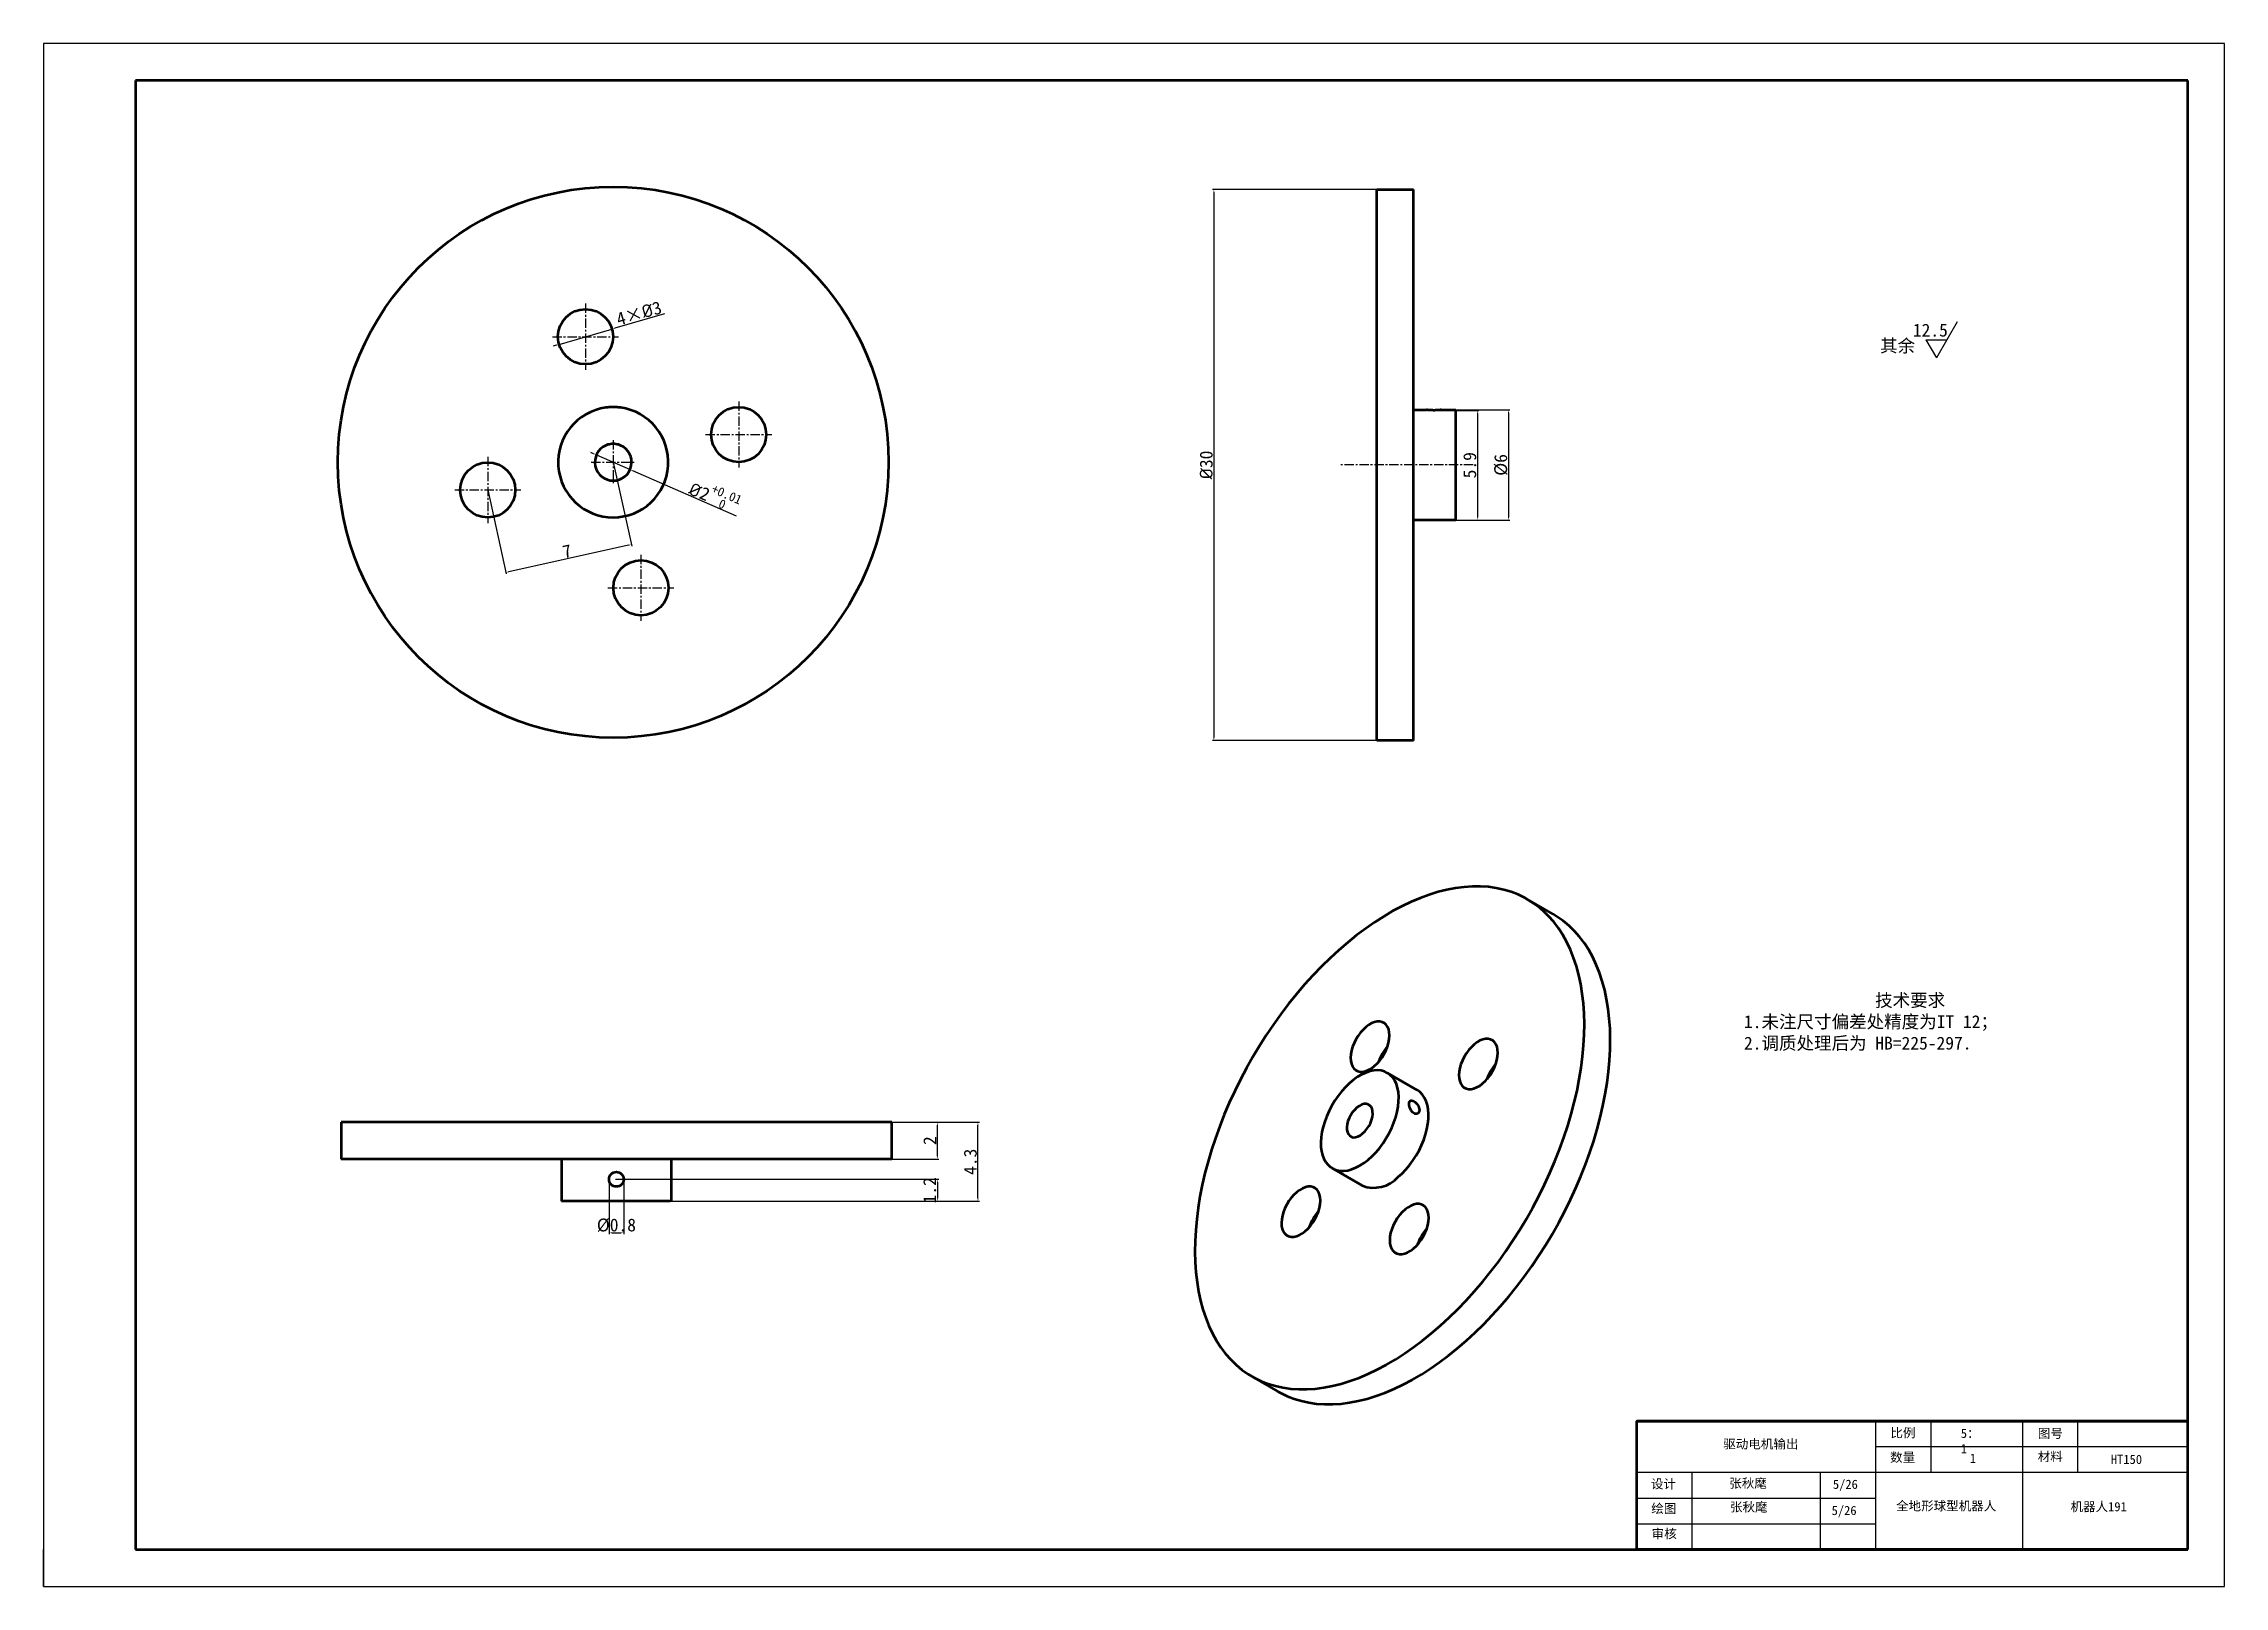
# Model space of a CAD drawing. Header units: millimetres. Extents: x 672 to 3642, y -9 to 2091.
import ezdxf

# ---------------------------------------------------------------- set-up
doc = ezdxf.new("R2010")
doc.units = ezdxf.units.MM
doc.header["$PDSIZE"] = -1
doc.linetypes.add('CENTER', pattern=[10.16, 6.35, -1.27, 1.27, -1.27])
for name, color, linetype, lineweight in [('文字', 7, 'Continuous', 15), ('粗实线', 7, 'Continuous', 30), ('粗实线层', 7, 'Continuous', 35)]:
    doc.layers.add(name, color=color, linetype=linetype, lineweight=lineweight)
doc.styles.add('Songti', font='')
doc.styles.get("Standard").update_dxf_attribs({"font": ''})
doc.styles.get('Songti').set_extended_font_data('SimSun')
doc.styles.get('Standard').set_extended_font_data('FangSong')
doc.dimstyles.new('ISO-25', dxfattribs={"dimtxt": 2.5, "dimasz": 2.5, "dimexe": 1.25, "dimexo": 0.625, "dimtad": 1, "dimtxsty": 'Standard', "dimcen": 2.5, "dimadec": 0, "dimazin": 0, "dimtfac": 1, "dimtmove": 0, "dimatfit": 3, "dimfxl": 1, "dimarcsym": 0})

# ---------------------------------------------------------------- blocks, each defined once
blk = doc.blocks.new('*D2')
at = {"color": 0, "lineweight": -2, "transparency": 16777216}
for p, q in [((2487.5, 1892.4), (2263.5, 1892.4)), ((2265.5, 1888.3), (2265.5, 1146.4)), ((2487.5, 1142.4), (2263.5, 1142.4))]:
    blk.add_line(p, q, dxfattribs=at)
at = {"color": 0, "transparency": 16777216}
for points in [[(2264.8, 1888.3), (2266.2, 1888.3), (2265.5, 1892.4)], [(2264.8, 1146.4), (2266.2, 1146.4), (2265.5, 1142.4)]]:
    blk.add_solid(points, dxfattribs=at)
at = {"layer": 'Defpoints', "color": 0, "transparency": 16777216}
for p in [(2487.5, 1892.4), (2265.5, 1142.4), (2487.5, 1142.4)]:
    blk.add_point(p, dxfattribs=at)
at = {"color": 0, "transparency": 16777216, "insert": (2255.2, 1517.4), "char_height": 3.5, "attachment_point": 5, "rotation": 90, "style": 'Songti'}
blk.add_mtext('{\\fISOCPEUR|b0|i0|c134|p34;\\H5x;%%C\\fSimSun|b0|i0|c134|p2;30}', dxfattribs=at)
blk = doc.blocks.new('*D3')
at = {"color": 0, "lineweight": -2, "transparency": 16777216}
for p, q in [((2595, 1592.4), (2668.8, 1592.4)), ((2666.8, 1588.3), (2666.8, 1446.4)), ((2595, 1442.4), (2668.8, 1442.4))]:
    blk.add_line(p, q, dxfattribs=at)
at = {"color": 0, "transparency": 16777216}
for points in [[(2666.1, 1588.3), (2667.5, 1588.3), (2666.8, 1592.4)], [(2666.1, 1446.4), (2667.5, 1446.4), (2666.8, 1442.4)]]:
    blk.add_solid(points, dxfattribs=at)
at = {"layer": 'Defpoints', "color": 0, "transparency": 16777216}
for p in [(2595, 1592.4), (2595, 1442.4), (2666.8, 1442.4)]:
    blk.add_point(p, dxfattribs=at)
at = {"color": 0, "transparency": 16777216, "insert": (2656.5, 1517.4), "char_height": 3.5, "width": 9.67, "attachment_point": 5, "rotation": 90}
blk.add_mtext('{\\H5x;%%C\\fSimSun|b0|i0|c134|p2;6}', dxfattribs=at)
blk = doc.blocks.new('*D4')
at = {"color": 0, "lineweight": -2, "transparency": 16777216}
for p, q in [((2565.1, 1591.7), (2626.4, 1591.7)), ((2624.4, 1587.6), (2624.4, 1446.4)), ((2565.1, 1442.4), (2626.4, 1442.4))]:
    blk.add_line(p, q, dxfattribs=at)
at = {"color": 0, "transparency": 16777216}
for points in [[(2623.7, 1587.6), (2625.1, 1587.6), (2624.4, 1591.7)], [(2623.7, 1446.4), (2625.1, 1446.4), (2624.4, 1442.4)]]:
    blk.add_solid(points, dxfattribs=at)
at = {"layer": 'Defpoints', "color": 0, "transparency": 16777216}
for p in [(2565.1, 1591.7), (2565.1, 1442.4), (2624.4, 1442.4)]:
    blk.add_point(p, dxfattribs=at)
at = {"color": 0, "transparency": 16777216, "insert": (2614.1, 1517), "char_height": 3.5, "attachment_point": 5, "rotation": 90}
blk.add_mtext('{\\fSimSun|b0|i0|c134|p2;\\H5x;5.9}', dxfattribs=at)
blk = doc.blocks.new('*D5')
at = {"color": 0, "lineweight": -2, "transparency": 16777216}
for p, q in [((1441.8, 545), (1441.8, 470.1)), ((1461.8, 545), (1461.8, 470.1)), ((1445.9, 472.1), (1457.7, 472.1))]:
    blk.add_line(p, q, dxfattribs=at)
at = {"color": 0, "transparency": 16777216}
for points in [[(1445.9, 472.8), (1445.9, 471.4), (1441.8, 472.1)], [(1457.7, 472.8), (1457.7, 471.4), (1461.8, 472.1)]]:
    blk.add_solid(points, dxfattribs=at)
at = {"layer": 'Defpoints', "color": 0, "transparency": 16777216}
for p in [(1441.8, 545), (1461.8, 545), (1461.8, 472.1)]:
    blk.add_point(p, dxfattribs=at)
at = {"color": 0, "transparency": 16777216, "insert": (1451.8, 482.4), "char_height": 3.5, "attachment_point": 5}
blk.add_mtext('{\\H5x;%%C\\fSimSun|b0|i0|c134|p2;0.8}', dxfattribs=at)
blk = doc.blocks.new('*D6')
at = {"color": 0, "lineweight": -2, "transparency": 16777216}
for p, q in [((1447.5, 1521), (1472.7, 1406.9)), ((1276.6, 1483.3), (1301.8, 1369.2)), ((1468.2, 1408), (1305.3, 1372))]:
    blk.add_line(p, q, dxfattribs=at)
at = {"color": 0, "transparency": 16777216}
for points in [[(1468.1, 1408.6), (1468.4, 1407.3), (1472.2, 1408.9)], [(1305.2, 1372.7), (1305.5, 1371.4), (1301.3, 1371.1)]]:
    blk.add_solid(points, dxfattribs=at)
at = {"layer": 'Defpoints', "color": 0, "transparency": 16777216}
for p in [(1447.5, 1521), (1276.6, 1483.3), (1301.3, 1371.1)]:
    blk.add_point(p, dxfattribs=at)
at = {"color": 0, "transparency": 16777216, "insert": (1384.6, 1400), "char_height": 3.5, "attachment_point": 5, "rotation": 12.4446}
blk.add_mtext('{\\fSimSun|b0|i0|c134|p2;\\H5x;7}', dxfattribs=at)
blk = doc.blocks.new('*D7')
at = {"color": 0, "lineweight": -2, "transparency": 16777216}
for p, q in [((1526.9, 622.6), (1946.2, 622.6)), ((1944.2, 519.1), (1944.2, 618.5)), ((1526.9, 515.1), (1946.2, 515.1))]:
    blk.add_line(p, q, dxfattribs=at)
at = {"color": 0, "transparency": 16777216}
for points in [[(1943.5, 618.5), (1944.9, 618.5), (1944.2, 622.6)], [(1943.5, 519.1), (1944.9, 519.1), (1944.2, 515.1)]]:
    blk.add_solid(points, dxfattribs=at)
at = {"layer": 'Defpoints', "color": 0, "transparency": 16777216}
for p in [(1526.9, 622.6), (1944.2, 622.6), (1526.9, 515.1)]:
    blk.add_point(p, dxfattribs=at)
at = {"color": 0, "transparency": 16777216, "insert": (1933.9, 568.8), "char_height": 3.5, "attachment_point": 5, "rotation": 90}
blk.add_mtext('{\\fSimSun|b0|i0|c134|p2;\\H5x;4.3}', dxfattribs=at)
blk = doc.blocks.new('*D8')
at = {"color": 0, "lineweight": -2, "transparency": 16777216}
for p, q in [((1450.7, 545), (1890.9, 545)), ((1888.9, 540.9), (1888.9, 519.1)), ((1450.7, 515.1), (1890.9, 515.1))]:
    blk.add_line(p, q, dxfattribs=at)
at = {"color": 0, "transparency": 16777216}
for points in [[(1888.2, 540.9), (1889.6, 540.9), (1888.9, 545)], [(1888.2, 519.1), (1889.6, 519.1), (1888.9, 515.1)]]:
    blk.add_solid(points, dxfattribs=at)
at = {"layer": 'Defpoints', "color": 0, "transparency": 16777216}
for p in [(1450.7, 545), (1450.7, 515.1), (1888.9, 515.1)]:
    blk.add_point(p, dxfattribs=at)
at = {"color": 0, "transparency": 16777216, "insert": (1878.6, 530), "char_height": 3.5, "attachment_point": 5, "rotation": 90}
blk.add_mtext('{\\fSimSun|b0|i0|c134|p2;\\H5x;1.2}', dxfattribs=at)
blk = doc.blocks.new('*D9')
at = {"color": 0, "lineweight": -2, "transparency": 16777216}
for p, q in [((1826.9, 622.6), (1890.9, 622.6)), ((1888.9, 576.6), (1888.9, 618.5)), ((1826.9, 572.6), (1890.9, 572.6))]:
    blk.add_line(p, q, dxfattribs=at)
at = {"color": 0, "transparency": 16777216}
for points in [[(1888.2, 618.5), (1889.6, 618.5), (1888.9, 622.6)], [(1888.2, 576.6), (1889.6, 576.6), (1888.9, 572.6)]]:
    blk.add_solid(points, dxfattribs=at)
at = {"layer": 'Defpoints', "color": 0, "transparency": 16777216}
for p in [(1826.9, 622.6), (1888.9, 622.6), (1826.9, 572.6)]:
    blk.add_point(p, dxfattribs=at)
at = {"color": 0, "transparency": 16777216, "insert": (1878.6, 597.6), "char_height": 3.5, "attachment_point": 5, "rotation": 90}
blk.add_mtext('{\\fSimSun|b0|i0|c134|p2;\\H5x;2}', dxfattribs=at)
blk = doc.blocks.new('*U10')
at = {"color": 0, "linetype": 'CENTER', "ltscale": 2, "transparency": 16777216}
blk.add_line((106.2, 0), (-75.4, 0), dxfattribs=at)
blk = doc.blocks.new('*D11')
at = {"color": 0, "lineweight": -2, "transparency": 16777216}
for p, q in [((1517.4, 1723.2), (1449.7, 1703.5)), ((1373.7, 1681.4), (1445.8, 1702.4)), ((1369.8, 1680.3), (1365.9, 1679.2))]:
    blk.add_line(p, q, dxfattribs=at)
at = {"color": 0, "transparency": 16777216}
for points in [[(1449.5, 1704.2), (1449.9, 1702.9), (1445.8, 1702.4)], [(1369.6, 1681), (1370, 1679.6), (1373.7, 1681.4)]]:
    blk.add_solid(points, dxfattribs=at)
at = {"layer": 'Defpoints', "color": 0, "transparency": 16777216}
for p in [(1445.8, 1702.4), (1373.7, 1681.4)]:
    blk.add_point(p, dxfattribs=at)
at = {"color": 0, "transparency": 16777216, "insert": (1482.6, 1723.8), "char_height": 7, "attachment_point": 5, "rotation": 16.2237}
blk.add_mtext('{\\fSimSun|b0|i0|c134|p2;\\H2.5x;4×\\fISOCPEUR|b0|i0|c134|p34;%%C\\fSimSun|b0|i0|c134|p2;3}', dxfattribs=at)

msp = doc.modelspace()

# ---------------------------------------------------------------- linework, layer by layer
for p, q in [((3641.735, 2090.866), (671.735, 2090.866)), ((671.735, 2090.866), (671.735, -9.134)), ((3641.735, -9.134), (3641.735, 2090.866)), ((1420.828, 1532.699), (1417.091, 1534.337)), ((1424.565, 1531.062), (1470.363, 1510.998)), ((1615.271, 1447.512), (1474.1, 1509.36)), ((671.735, -9.134), (671.735, 40.866)), ((671.735, -9.134), (3641.735, -9.134))]:
    msp.add_line(p, q)
at = {"lineweight": 53}
for p, q in [((3591.735, 2040.866), (796.735, 2040.866)), ((796.735, 2040.866), (796.735, 40.866)), ((3591.735, 40.866), (3591.735, 2040.866)), ((796.735, 40.866), (3591.735, 40.866))]:
    msp.add_line(p, q, dxfattribs=at)
at = {"color": 7, "linetype": 'Continuous', "lineweight": 53}
for p, q in [((2487.497, 1892.353), (2537.497, 1892.353)), ((2487.497, 1598.163), (2487.497, 1892.353)), ((2537.497, 1598.163), (2537.497, 1892.353)), ((2487.497, 1142.353), (2487.497, 1598.163)), ((2537.497, 1142.353), (2537.497, 1598.163)), ((2537.497, 1592.353), (2555.104, 1592.353)), ((2575.086, 1592.353), (2594.997, 1592.353)), ((2594.997, 1533.515), (2594.997, 1592.353)), ((2594.997, 1442.353), (2594.997, 1533.515)), ((2594.997, 1442.353), (2537.497, 1442.353)), ((2537.497, 1142.353), (2487.497, 1142.353)), ((2727.729, 905.749), (2692.374, 926.159)), ((2542.386, 666.345), (2501.727, 689.816)), ((1076.869, 622.563), (1076.869, 572.563)), ((1826.869, 622.563), (1076.869, 622.563)), ((1826.869, 572.563), (1826.869, 622.563)), ((1818.059, 572.563), (1076.869, 572.563)), ((1376.869, 572.563), (1376.869, 515.063)), ((1526.869, 515.063), (1526.869, 572.563)), ((1826.869, 572.563), (1818.059, 572.563)), ((2426.734, 559.909), (2467.392, 536.437)), ((1525.107, 515.063), (1376.869, 515.063)), ((2317.404, 276.623), (2352.76, 256.212))]:
    msp.add_line(p, q, dxfattribs=at)
at = {"linetype": 'CENTER', "ltscale": 2}
for p, q in [((1409.752, 1736.918), (1409.752, 1646.918)), ((1364.752, 1691.918), (1454.752, 1691.918)), ((1618.352, 1603.741), (1618.352, 1513.741)), ((1447.467, 1551.03), (1447.428, 1491.03)), ((1573.352, 1558.741), (1663.352, 1558.741)), ((1276.576, 1528.318), (1276.576, 1438.318)), ((1417.467, 1521.03), (1477.467, 1521.03)), ((1231.576, 1483.318), (1321.576, 1483.318)), ((1485.176, 1395.142), (1485.176, 1305.142)), ((1440.176, 1350.142), (1530.176, 1350.142))]:
    msp.add_line(p, q, dxfattribs=at)
at = {"color": 7, "linetype": 'Continuous', "lineweight": 35}
for p, q in [((1826.869, 622.563), (1818.059, 622.563)), ((1526.869, 515.063), (1525.107, 515.063))]:
    msp.add_line(p, q, dxfattribs=at)
at = {"color": 7, "linetype": 'Continuous', "lineweight": 53, "flags": 128}
for points in [[(2562.031, 335.37), (2574.105, 345.761), (2586.027, 356.715), (2597.77, 368.207), (2609.31, 380.211), (2620.62, 392.701), (2631.675, 405.65), (2642.452, 419.029), (2652.926, 432.809), (2663.075, 446.96), (2672.876, 461.45), (2682.308, 476.248), (2691.35, 491.321), (2699.982, 506.636), (2708.185, 522.159), (2715.942, 537.857), (2723.234, 553.694), (2730.046, 569.636), (2736.364, 585.647), (2742.172, 601.694), (2747.459, 617.739), (2752.213, 633.749), (2756.423, 649.688), (2760.08, 665.52), (2763.177, 681.211), (2765.705, 696.727), (2767.66, 712.034), (2769.038, 727.097), (2769.835, 741.884), (2770.049, 756.362), (2769.681, 770.499), (2768.73, 784.265), (2767.2, 797.628), (2765.092, 810.561), (2762.413, 823.033), (2759.168, 835.018), (2755.364, 846.49), (2751.009, 857.423), (2746.113, 867.793), (2740.687, 877.577), (2734.743, 886.755), (2728.293, 895.305), (2721.353, 903.209), (2713.936, 910.449), (2706.06, 917.01), (2697.742, 922.878), (2688.999, 928.038), (2679.852, 932.481), (2670.321, 936.196), (2660.426, 939.175), (2650.189, 941.411), (2639.632, 942.9), (2628.779, 943.638), (2617.654, 943.624), (2606.281, 942.857), (2594.685, 941.34), (2582.892, 939.076), (2570.928, 936.069), (2558.818, 932.327), (2546.589, 927.857), (2534.269, 922.669), (2521.885, 916.775), (2509.463, 910.188), (2497.031, 902.923), (2484.616, 894.994), (2472.246, 886.42), (2459.947, 877.219), (2447.747, 867.412), (2435.673, 857.021), (2423.751, 846.067), (2412.008, 834.575), (2400.468, 822.571), (2389.159, 810.081), (2378.103, 797.132), (2367.326, 783.753), (2356.852, 769.972), (2346.703, 755.822), (2336.902, 741.331), (2327.47, 726.534), (2318.428, 711.461), (2309.796, 696.146), (2301.593, 680.623), (2293.837, 664.925), (2286.544, 649.088), (2279.732, 633.146), (2273.414, 617.135), (2267.606, 601.088), (2262.319, 585.043), (2257.565, 569.033), (2253.355, 553.094), (2249.698, 537.262), (2246.601, 521.571), (2244.073, 506.055), (2242.118, 490.748), (2240.74, 475.685), (2239.944, 460.898), (2239.729, 446.42), (2240.098, 432.283), (2241.048, 418.517), (2242.579, 405.154), (2244.686, 392.221), (2247.365, 379.749), (2250.61, 367.764), (2254.414, 356.292), (2258.769, 345.359), (2263.665, 334.989), (2269.091, 325.205), (2275.035, 316.027), (2281.485, 307.477), (2288.425, 299.573), (2295.842, 292.333), (2303.718, 285.772), (2312.036, 279.904), (2320.779, 274.744), (2329.926, 270.301), (2339.457, 266.586), (2349.352, 263.607), (2359.59, 261.371), (2370.146, 259.882), (2380.999, 259.144), (2392.124, 259.158), (2403.497, 259.925), (2415.093, 261.442), (2426.886, 263.706), (2438.851, 266.713), (2450.96, 270.455), (2463.189, 274.925), (2475.509, 280.113), (2487.894, 286.006), (2500.316, 292.594), (2512.748, 299.859), (2525.162, 307.788), (2537.533, 316.362), (2549.831, 325.563), (2562.031, 335.37)], [(2597.386, 314.959), (2609.46, 325.351), (2621.382, 336.305), (2633.126, 347.796), (2644.665, 359.8), (2655.975, 372.291), (2667.03, 385.24), (2677.807, 398.619), (2688.281, 412.399), (2698.43, 426.55), (2708.232, 441.04), (2717.663, 455.838), (2726.705, 470.911), (2735.337, 486.226), (2743.541, 501.749), (2751.297, 517.447), (2758.589, 533.284), (2765.402, 549.226), (2771.719, 565.237), (2777.528, 581.284), (2782.815, 597.329), (2787.569, 613.339), (2791.779, 629.277), (2795.436, 645.11), (2798.532, 660.801), (2801.061, 676.317), (2803.016, 691.624), (2804.393, 706.687), (2805.19, 721.474), (2805.404, 735.952), (2805.036, 750.089), (2804.085, 763.855), (2802.555, 777.218), (2800.448, 790.15), (2797.769, 802.623), (2794.524, 814.608), (2790.719, 826.08), (2786.365, 837.013), (2781.469, 847.383), (2776.043, 857.167), (2770.098, 866.345), (2763.649, 874.895), (2756.708, 882.799), (2749.291, 890.039), (2741.415, 896.6), (2733.097, 902.468), (2727.729, 905.749)], [(2483.937, 698.932), (2487.733, 702.441), (2491.316, 706.465), (2494.606, 710.915), (2497.531, 715.692), (2500.024, 720.689), (2502.03, 725.794), (2503.504, 730.893), (2504.414, 735.873), (2504.739, 740.621), (2504.471, 745.033), (2503.617, 749.009), (2502.196, 752.46), (2500.239, 755.31), (2497.79, 757.495), (2494.905, 758.966), (2491.646, 759.69), (2488.088, 759.652), (2484.309, 758.851), (2480.395, 757.306), (2476.432, 755.051), (2472.509, 752.136), (2468.713, 748.628), (2465.13, 744.604), (2461.84, 740.153), (2458.915, 735.376), (2456.422, 730.38), (2454.416, 725.275), (2452.941, 720.176), (2452.032, 715.196), (2451.707, 710.448), (2451.975, 706.036), (2452.829, 702.06), (2454.25, 698.608), (2456.207, 695.758), (2458.656, 693.573), (2461.541, 692.102), (2464.8, 691.378), (2468.358, 691.417), (2472.136, 692.218), (2476.051, 693.763), (2480.014, 696.018), (2483.937, 698.932)], [(2631.44, 675.339), (2635.235, 678.848), (2638.818, 682.872), (2642.108, 687.322), (2645.033, 692.099), (2647.526, 697.096), (2649.532, 702.201), (2651.007, 707.3), (2651.917, 712.28), (2652.241, 717.028), (2651.974, 721.44), (2651.119, 725.416), (2649.698, 728.867), (2647.741, 731.717), (2645.293, 733.902), (2642.407, 735.373), (2639.149, 736.097), (2635.59, 736.059), (2631.812, 735.258), (2627.897, 733.713), (2623.934, 731.458), (2620.011, 728.544), (2616.216, 725.035), (2612.633, 721.011), (2609.342, 716.56), (2606.418, 711.784), (2603.925, 706.787), (2601.918, 701.682), (2600.444, 696.583), (2599.534, 691.603), (2599.21, 686.855), (2599.477, 682.443), (2600.331, 678.467), (2601.753, 675.016), (2603.709, 672.165), (2606.158, 669.98), (2609.044, 668.509), (2612.302, 667.785), (2615.86, 667.824), (2619.639, 668.625), (2623.553, 670.17), (2627.517, 672.425), (2631.44, 675.339)], [(2475.659, 571.658), (2481.099, 576.54), (2486.347, 581.97), (2491.346, 587.885), (2496.037, 594.22), (2500.367, 600.901), (2504.288, 607.854), (2507.755, 615), (2510.73, 622.258), (2513.177, 629.545), (2515.069, 636.779), (2516.386, 643.878), (2517.112, 650.761), (2517.238, 657.351), (2516.764, 663.573), (2515.695, 669.357), (2514.042, 674.636), (2511.826, 679.351), (2509.07, 683.449), (2505.805, 686.883), (2502.07, 689.615), (2497.906, 691.613), (2493.361, 692.854), (2488.485, 693.325), (2483.335, 693.02), (2477.968, 691.944), (2472.446, 690.107), (2466.83, 687.53), (2461.185, 684.244), (2455.575, 680.285), (2450.062, 675.698), (2444.71, 670.535), (2439.579, 664.855), (2434.728, 658.721), (2430.211, 652.204), (2426.079, 645.377), (2422.38, 638.317), (2419.155, 631.105), (2416.44, 623.823), (2414.267, 616.552), (2412.66, 609.375), (2411.637, 602.374), (2411.211, 595.628), (2411.385, 589.213), (2412.158, 583.201), (2413.52, 577.662), (2415.458, 572.658), (2417.948, 568.245), (2420.962, 564.473), (2424.467, 561.386), (2428.422, 559.018), (2432.783, 557.397), (2437.5, 556.539), (2442.52, 556.456), (2447.786, 557.148), (2453.238, 558.606), (2458.815, 560.816), (2464.454, 563.752), (2470.089, 567.379), (2475.659, 571.658)], [(2516.317, 548.187), (2521.757, 553.069), (2527.006, 558.498), (2532.004, 564.413), (2536.695, 570.748), (2541.026, 577.429), (2544.947, 584.383), (2548.414, 591.528), (2551.388, 598.786), (2553.835, 606.073), (2555.728, 613.307), (2557.045, 620.406), (2557.77, 627.29), (2557.897, 633.88), (2557.423, 640.102), (2556.354, 645.885), (2554.701, 651.164), (2552.484, 655.88), (2549.728, 659.978), (2546.464, 663.412), (2542.729, 666.143), (2542.386, 666.345)], [(2468.04, 607.128), (2471.147, 610.069), (2474.019, 613.515), (2476.557, 617.346), (2478.675, 621.434), (2480.302, 625.638), (2481.381, 629.816), (2481.876, 633.825), (2481.771, 637.529), (2481.068, 640.802), (2479.791, 643.532), (2477.985, 645.626), (2475.71, 647.013), (2473.045, 647.646), (2470.079, 647.503), (2466.914, 646.589), (2463.658, 644.935), (2460.421, 642.597), (2457.314, 639.656), (2454.442, 636.211), (2451.904, 632.379), (2449.786, 628.292), (2448.159, 624.087), (2447.08, 619.909), (2446.585, 615.9), (2446.69, 612.196), (2447.393, 608.923), (2448.67, 606.193), (2450.476, 604.099), (2452.751, 602.712), (2455.416, 602.079), (2458.382, 602.222), (2461.547, 603.137), (2464.803, 604.79), (2468.04, 607.128)], [(2389.767, 474.238), (2393.562, 477.747), (2397.145, 481.771), (2400.436, 486.222), (2403.36, 490.998), (2405.854, 495.995), (2407.86, 501.1), (2409.334, 506.199), (2410.244, 511.179), (2410.569, 515.927), (2410.301, 520.339), (2409.447, 524.315), (2408.026, 527.766), (2406.069, 530.617), (2403.62, 532.801), (2400.734, 534.272), (2397.476, 534.997), (2393.918, 534.958), (2390.139, 534.157), (2386.225, 532.612), (2382.262, 530.357), (2378.339, 527.443), (2374.543, 523.934), (2370.96, 519.91), (2367.67, 515.46), (2364.745, 510.683), (2362.252, 505.686), (2360.246, 500.581), (2358.771, 495.482), (2357.862, 490.502), (2357.537, 485.754), (2357.805, 481.342), (2358.659, 477.366), (2360.08, 473.915), (2362.037, 471.065), (2364.485, 468.88), (2367.371, 467.409), (2370.63, 466.684), (2374.188, 466.723), (2377.966, 467.524), (2381.881, 469.069), (2385.844, 471.324), (2389.767, 474.238)], [(2537.269, 450.646), (2541.065, 454.154), (2544.648, 458.178), (2547.938, 462.629), (2550.863, 467.406), (2553.356, 472.402), (2555.362, 477.507), (2556.837, 482.606), (2557.746, 487.586), (2558.071, 492.334), (2557.803, 496.746), (2556.949, 500.722), (2555.528, 504.174), (2553.571, 507.024), (2551.123, 509.209), (2548.237, 510.68), (2544.978, 511.404), (2541.42, 511.365), (2537.642, 510.564), (2533.727, 509.019), (2529.764, 506.764), (2525.841, 503.85), (2522.046, 500.341), (2518.463, 496.317), (2515.172, 491.867), (2512.248, 487.09), (2509.754, 482.093), (2507.748, 476.988), (2506.274, 471.889), (2505.364, 466.909), (2505.039, 462.161), (2505.307, 457.749), (2506.161, 453.773), (2507.582, 450.322), (2509.539, 447.472), (2511.988, 445.287), (2514.874, 443.816), (2518.132, 443.092), (2521.69, 443.13), (2525.469, 443.931), (2529.383, 445.476), (2533.346, 447.731), (2537.269, 450.646)], [(2352.76, 256.212), (2356.134, 254.333), (2365.281, 249.891), (2374.813, 246.176), (2384.708, 243.197), (2394.945, 240.961), (2405.501, 239.472), (2416.354, 238.734), (2427.479, 238.748), (2438.852, 239.515), (2450.448, 241.032), (2462.241, 243.296), (2474.206, 246.303), (2486.316, 250.045), (2498.544, 254.515), (2510.864, 259.703), (2523.249, 265.596), (2535.671, 272.183), (2548.103, 279.449), (2560.518, 287.378), (2572.888, 295.952), (2585.186, 305.152), (2597.386, 314.959)]]:
    msp.add_lwpolyline(points, dxfattribs=at)
at = {"color": 7, "linetype": 'Continuous', "lineweight": 53}
for centre, radius in [((1447.464, 1521.03), 375), ((1409.752, 1691.918), 37.5), ((1618.352, 1558.741), 37.5), ((1276.576, 1483.318), 37.5), ((1485.176, 1350.142), 37.5)]:
    msp.add_circle(centre, radius, dxfattribs=at)
for centre, radius, start, end in [((1447.464, 1521.03), 75, 97.738211, 82.4137), ((1447.464, 1521.03), 25, 113.654134, 66.497777), ((2549.438, 684.423), 63.071, 138.564013, 161.441363), ((2696.94, 660.83), 63.071, 138.564013, 161.441363), ((2483.323, 577.84), 44.362, 248.954573, 318.053113), ((2455.268, 459.729), 63.071, 138.564013, 161.441363), ((2602.77, 436.136), 63.071, 138.564013, 161.441363)]:
    msp.add_arc(centre, radius, start, end, dxfattribs=at)
for points, knots in [([(1457.365, 1595.373), (1457.365, 1595.373), (1456.283, 1595.533), (1452.598, 1595.877), (1450.016, 1596.033), (1444.727, 1596.027), (1442.142, 1595.864), (1438.455, 1595.51), (1437.365, 1595.347), (1437.365, 1595.347)], [0, 0, 0, 0, 0.25, 0.25, 0.5, 0.5, 0.75, 0.75, 1, 1, 1, 1]), ([(2575.086, 1592.351), (2575.078, 1592.35), (2575.064, 1592.349), (2574.898, 1592.329), (2574.618, 1592.294), (2574.2, 1592.243), (2573.677, 1592.182), (2573.053, 1592.114), (2572.316, 1592.04), (2571.494, 1591.966), (2570.592, 1591.894), (2569.49, 1591.821), (2568.445, 1591.768), (2567.363, 1591.728), (2566.39, 1591.705), (2565.27, 1591.694), (2564.148, 1591.699), (2563.041, 1591.722), (2561.963, 1591.759), (2560.921, 1591.809), (2559.937, 1591.872), (2559.013, 1591.941), (2558.156, 1592.014), (2557.302, 1592.098), (2556.651, 1592.168), (2556.169, 1592.223), (2555.875, 1592.258), (2555.624, 1592.289), (2555.378, 1592.319), (2555.154, 1592.347), (2555.121, 1592.35), (2555.104, 1592.352)], [0, 0, 0, 0, 0.0325621, 0.0589581, 0.09894403, 0.13962614, 0.1661067, 0.20621691, 0.2470188, 0.27370153, 0.31412197, 0.35525034, 0.39530464, 0.42237906, 0.46353741, 0.49002413, 0.53015197, 0.57098874, 0.59737957, 0.63735562, 0.67802343, 0.7045742, 0.74479123, 0.78570371, 0.82579926, 0.85289817, 0.88029357, 0.89410757, 0.92074019, 0.96109105, 1, 1, 1, 1]), ([(1457.434, 1543.956), (1457.434, 1543.956), (1456.348, 1544.477), (1452.659, 1545.56), (1450.071, 1546.033), (1444.8, 1546.027), (1442.198, 1545.544), (1438.53, 1544.457), (1437.434, 1543.929), (1437.434, 1543.929)], [0, 0, 0, 0, 0.25, 0.25, 0.5, 0.5, 0.75, 0.75, 1, 1, 1, 1]), ([(2537.921, 651.241), (2536.05, 652.321), (2534.338, 652.555), (2531.983, 651.194), (2531.331, 649.572), (2531.334, 645.311), (2531.977, 642.694), (2534.368, 637.982), (2536.09, 635.989), (2539.784, 633.855), (2541.743, 633.738), (2544.596, 635.38), (2545.476, 637.108), (2545.474, 641.423), (2544.592, 643.911), (2541.738, 648.28), (2539.792, 650.161), (2537.921, 651.241)], [0, 0, 0, 0, 0.125, 0.125, 0.25, 0.25, 0.375, 0.375, 0.5, 0.5, 0.625, 0.625, 0.75, 0.75, 0.875, 0.875, 1, 1, 1, 1]), ([(1441.771, 544.961), (1441.771, 542.315), (1442.857, 539.731), (1446.543, 536.046), (1449.152, 534.962), (1454.376, 534.959), (1456.973, 536.022), (1460.705, 539.751), (1461.77, 542.345), (1461.772, 547.569), (1460.69, 550.18), (1457.006, 553.87), (1454.423, 554.958), (1449.134, 554.963), (1446.548, 553.878), (1442.861, 550.196), (1441.771, 547.606), (1441.771, 544.961)], [0, 0, 0, 0, 0.125, 0.125, 0.25, 0.25, 0.375, 0.375, 0.5, 0.5, 0.625, 0.625, 0.75, 0.75, 0.875, 0.875, 1, 1, 1, 1])]:
    msp.add_open_spline(points, degree=3, knots=knots, dxfattribs=at)
at = {"color": 7, "linetype": 'Continuous', "lineweight": 35}
for points, knots in [([(1451.835, 554.945), (1451.743, 554.95), (1451.243, 554.977), (1450.538, 554.886), (1449.396, 554.684), (1448.198, 554.318), (1447.024, 553.751), (1445.933, 553.063), (1445.098, 552.383), (1444.394, 551.651), (1443.861, 551.011), (1443.373, 550.313), (1442.914, 549.501), (1442.486, 548.561), (1442.071, 547.283), (1441.861, 546.012), (1441.844, 545.187), (1441.839, 544.961)], [0, 0, 0, 0, 0.017558657, 0.094517731, 0.133460488, 0.237626608, 0.331285385, 0.38232968, 0.485642873, 0.537998784, 0.57845823, 0.646483691, 0.701792756, 0.757675182, 0.844072117, 0.957166254, 1, 1, 1, 1]), ([(1441.839, 544.961), (1441.863, 544.43), (1441.901, 543.56), (1442.132, 542.513), (1442.446, 541.461), (1442.945, 540.298), (1443.617, 539.233), (1444.263, 538.415), (1444.824, 537.812), (1445.496, 537.213), (1446.111, 536.751), (1446.825, 536.293), (1447.588, 535.891), (1448.464, 535.533), (1449.223, 535.298), (1450.047, 535.111), (1450.89, 534.983), (1451.536, 534.972), (1451.836, 534.967)], [0, 0, 0, 0, 0.100262091, 0.16414208, 0.202813909, 0.309295719, 0.405012819, 0.444367919, 0.510434928, 0.56391252, 0.617885242, 0.658585464, 0.72705924, 0.782805924, 0.839179809, 0.877981958, 0.943213012, 1, 1, 1, 1])]:
    msp.add_open_spline(points, degree=3, knots=knots, dxfattribs=at)
for points in [[(1421.101, 1533.322), (1420.555, 1532.076), (1424.565, 1531.062)], [(1474.373, 1509.983), (1473.827, 1508.738), (1470.363, 1510.998)]]:
    msp.add_solid(points)
at = {"layer": '粗实线', "color": 0, "lineweight": -2}
for p, q in [((3166.735, 215.866), (3166.735, 145.866)), ((3241.735, 215.866), (3241.735, 145.866)), ((3366.735, 215.866), (3366.735, 145.866)), ((3441.735, 215.866), (3441.735, 145.866)), ((3591.735, 215.866), (3591.735, 180.866)), ((3241.735, 180.866), (3166.735, 180.866)), ((3366.735, 180.866), (3241.735, 180.866)), ((3441.735, 180.866), (3366.735, 180.866)), ((3591.735, 180.866), (3441.735, 180.866)), ((3591.735, 180.866), (3591.735, 145.866)), ((3166.735, 145.866), (2841.735, 145.866)), ((2916.735, 40.866), (2916.735, 145.866)), ((3091.735, 40.866), (3091.735, 145.866)), ((3241.735, 145.866), (3166.735, 145.866)), ((3166.735, 145.866), (3166.735, 40.866)), ((3366.735, 145.866), (3241.735, 145.866)), ((3441.735, 145.866), (3366.735, 145.866)), ((3366.735, 145.866), (3366.735, 40.866)), ((3591.735, 145.866), (3441.735, 145.866)), ((3591.735, 145.866), (3591.735, 40.866)), ((2841.735, 110.866), (3166.735, 110.866)), ((2841.735, 75.866), (3166.735, 75.866))]:
    msp.add_line(p, q, dxfattribs=at)
at = {"layer": '粗实线', "color": 0, "lineweight": 53}
for points in [[(3591.735, 40.866), (3366.735, 40.866), (3166.735, 40.866), (3091.735, 40.866), (2916.735, 40.866), (2841.735, 40.866), (2841.735, 75.866), (2841.735, 110.866), (2841.735, 145.866), (2841.735, 215.866), (3166.735, 215.866), (3241.735, 215.866), (3366.735, 215.866), (3441.735, 215.866), (3591.735, 215.866)], [(3591.735, 215.866), (3466.735, 215.866), (3266.735, 215.866), (3166.735, 215.866), (3116.735, 215.866), (2891.735, 215.866), (2841.735, 215.866)]]:
    msp.add_lwpolyline(points, dxfattribs=at)
at = {"layer": '粗实线层', "lineweight": -3}
for p, q in [((3277.742, 1712.271), (3249.452, 1663.271)), ((3235.307, 1687.771), (3249.452, 1663.271)), ((3235.307, 1687.771), (3263.597, 1687.771))]:
    msp.add_line(p, q, dxfattribs=at)

# ---------------------------------------------------------------- block references
at = {"linetype": 'CENTER', "ltscale": 2}
msp.add_blockref('*U10', (2512.497, 1517.353), dxfattribs=at)

# ---------------------------------------------------------------- texts
at = {"linetype": 'CENTER', "attachment_point": 1}
for s, width, insert, char_height, rotation in [('{\\fISOCPEUR|b0|i0|c134|p34;%%C}', 21.93883, (1555.624, 1494.162), 17.5, 336.290549), ('{\\fSimSun|b0|i0|c134|p2;2}', 19.40736, (1570.291, 1488.619), 17.5, 336.574352), ('{\\fSimSun|b0|i0|c134|p2;+0.01}', 19.40736, (1585.146, 1491.623), 12.5, 336.574352), ('{\\fSimSun|b0|i0|c134|p2;0}', 19.40736, (1594.52, 1471.478), 12.5, 336.574352)]:
    msp.add_mtext_dynamic_manual_height_columns(s, width=width, gutter_width=17.5, heights=[0], dxfattribs=dict(at, insert=insert, char_height=char_height, rotation=rotation))
at = {"layer": '文字', "insert": (2987.457, 797.431), "char_height": 17.5, "width": 550, "attachment_point": 1, "style": 'Songti'}
msp.add_mtext('               技术要求^J1.未注尺寸偏差处精度为IT 12；\\P2.调质处理后为 HB=225-297.', dxfattribs=at)
at = {"layer": '粗实线', "color": 0, "lineweight": -3, "char_height": 12.5, "attachment_point": 1}
for s, width, gutter_width, heights, insert in [('{\\fSimSun|b0|i0|c134|p2;比例}', 37.45165, 13.15, [14.672], (3186.955, 206.108)), ('{\\fSimSun|b0|i0|c134|p2;驱动电机输出}', 119.62492, 12.5, [21.8], (2959.264, 190.972)), ('{\\fSimSun|b0|i0|c134|p2;5：1}', 6.98156, 12.5, [0], (3282.72, 205.418)), ('{\\fSimSun|b0|i0|c134|p2;图号}', 45.62291, 13.018, [21.41], (3387.715, 205.435)), ('{\\fSimSun|b0|i0|c134|p2;数量}', 41.74893, 10.252, [15.757], (3186.458, 172.79)), ('{\\fSimSun|b0|i0|c134|p2;1}', 3.59052, 12.5, [0], (3295.043, 171.449)), ('{\\fSimSun|b0|i0|c134|p2;材料}', 36.54695, 17.894, [14.327], (3387.538, 173.788)), ('{\\fSimSun|b0|i0|c134|p2;HT150}', 93.66103, 12.5, [5.394], (3487.097, 169.942)), ('{\\fSimSun|b0|i0|c134|p2;设计}', 40.86834, 13.904, [13.778], (2860.783, 136.569)), ('{\\fSimSun|b0|i0|c134|p2;张秋麾}', 59.66544, 15.597, [12.462], (2967.42, 137.565)), ('{\\fSimSun|b0|i0|c134|p2;5/26}', 11.46882, 12.5, [0], (3108.547, 136.07)), ('{\\fSimSun|b0|i0|c134|p2;绘图}', 36.02156, 14.268, [15.402], (2861.266, 103.19)), ('{\\fSimSun|b0|i0|c134|p2;张秋麾}', 60.82479, 21.497, [13.998], (2968.417, 105.177)), ('{\\fSimSun|b0|i0|c134|p2;5/26}', 11.46882, 12.5, [0], (3106.811, 100.434)), ('{\\fSimSun|b0|i0|c134|p2;全地形球型机器人}', 149.55292, 0, [10.875], (3194.638, 106.639)), ('{\\fSimSun|b0|i0|c134|p2;机器人191}', 106.74505, 0, [6.012], (3432.191, 105.635)), ('{\\fSimSun|b0|i0|c134|p2;审核}', 36.7545, 15.258, [14.18], (2861.765, 68.814))]:
    msp.add_mtext_dynamic_manual_height_columns(s, width=width, gutter_width=gutter_width, heights=heights, dxfattribs=dict(at, insert=insert))
at = {"layer": '粗实线层', "lineweight": -3, "char_height": 17.5, "attachment_point": 1}
for s, width, gutter_width, insert in [('{\\fSimSun|b0|i0|c134|p2;12.5}', 3.12504, 12.5, (3217.479, 1709.623)), ('{\\fSimSun|b0|i0|c134|p2;其余}', 63.675, 4.257, (3172.801, 1688.375))]:
    msp.add_mtext_dynamic_manual_height_columns(s, width=width, gutter_width=gutter_width, heights=[0], dxfattribs=dict(at, insert=insert))

# ---------------------------------------------------------------- dimensions: what is measured, and where the dimension line sits
for base, p1, p2, text, override, picture, middle in [((2265.477, 1142.353), (2487.497, 1892.353), (2487.497, 1142.353), '{\\fISOCPEUR|b0|i0|c134|p34;\\H5x;%%C\\fSimSun|b0|i0|c134|p2;30}', {"dimtxt": 3.5, "dimasz": 4.08, "dimexe": 2, "dimexo": 0, "dimgap": 1.524, "dimlfac": 0.2, "dimzin": 0, "dimtxsty": 'Songti', "dimadec": 2, "dimtzin": 0}, '*D2', (2255.203, 1517.353)), ((2624.373, 1442.353), (2565.095, 1591.696), (2565.095, 1442.353), '{\\fSimSun|b0|i0|c134|p2;\\H5x;5.9}', {"dimtxt": 3.5, "dimasz": 4.08, "dimexe": 2, "dimexo": 0, "dimgap": 1.524, "dimlfac": 0.2, "dimzin": 0, "dimadec": 2, "dimtzin": 0}, '*D4', (2614.099, 1517.024)), ((2666.809, 1442.353), (2594.997, 1592.353), (2594.997, 1442.353), '{\\H5x;%%C\\fSimSun|b0|i0|c134|p2;6}', {"dimtxt": 3.5, "dimasz": 4.08, "dimexe": 2, "dimexo": 0, "dimgap": 1.524, "dimlfac": 0.2, "dimzin": 0, "dimadec": 2, "dimtzin": 0}, '*D3', (2656.535, 1517.353)), ((1944.182, 622.563), (1526.869, 515.063), (1526.869, 622.563), '{\\fSimSun|b0|i0|c134|p2;\\H5x;4.3}', {"dimtxt": 3.5, "dimasz": 4.08, "dimexe": 2, "dimexo": 0, "dimgap": 1.524, "dimlfac": 0.2, "dimzin": 0, "dimadec": 2, "dimtzin": 0}, '*D7', (1933.908, 568.813))]:
    dim = msp.add_linear_dim(base=base, p1=p1, p2=p2, angle=90, text=text, dimstyle='ISO-25', override=override)
    dim.commit()
    dim.dimension.update_dxf_attribs({"geometry": picture, "text_midpoint": middle})
dim = msp.add_diameter_dim_2p(p1=(1373.746, 1681.441), p2=(1445.759, 1702.395), text='{\\fSimSun|b0|i0|c134|p2;\\H2.5x;4×\\fISOCPEUR|b0|i0|c134|p34;%%C\\fSimSun|b0|i0|c134|p2;3}', dimstyle='ISO-25', override={"dimtxt": 7, "dimasz": 4.08, "dimexe": 2, "dimexo": 0, "dimgap": 1.524, "dimlfac": 0.2, "dimzin": 0, "dimadec": 2, "dimtzin": 0})
dim.commit()
dim.dimension.update_dxf_attribs({"geometry": '*D11', "text_midpoint": (1482.606, 1723.817)})
dim = msp.add_aligned_dim(p1=(1447.464, 1521.03), p2=(1276.576, 1483.318), distance=114.876, text='{\\fSimSun|b0|i0|c134|p2;\\H5x;7}', dimstyle='ISO-25', override={"dimtxt": 3.5, "dimasz": 4.08, "dimexe": 2, "dimexo": 0, "dimgap": 1.524, "dimlfac": 0.2, "dimzin": 0, "dimadec": 2, "dimtzin": 0})
dim.commit()
dim.dimension.update_dxf_attribs({"geometry": '*D6', "text_midpoint": (1384.561, 1400.03)})
for base, p1, p2, angle, text, picture, middle in [((1888.901, 622.563), (1826.869, 572.563), (1826.869, 622.563), 90, '{\\fSimSun|b0|i0|c134|p2;\\H5x;2}', '*D9', (1888.901, 597.563)), ((1461.771, 472.086), (1441.771, 544.961), (1461.771, 544.961), 180, '{\\H5x;%%C\\fSimSun|b0|i0|c134|p2;0.8}', '*D5', (1451.771, 472.086)), ((1888.901, 515.063), (1450.725, 544.961), (1450.725, 515.063), 90, '{\\fSimSun|b0|i0|c134|p2;\\H5x;1.2}', '*D8', (1888.901, 530.012))]:
    dim = msp.add_linear_dim(base=base, p1=p1, p2=p2, angle=angle, text=text, dimstyle='ISO-25', override={"dimtxt": 3.5, "dimasz": 4.08, "dimexe": 2, "dimexo": 0, "dimgap": 1.524, "dimlfac": 0.2, "dimzin": 0, "dimadec": 2, "dimtzin": 0})
    dim.commit()
    dim.dimension.update_dxf_attribs({"geometry": picture, "text_midpoint": middle, "dimtype": 160})

doc.saveas('drawing.dxf')
